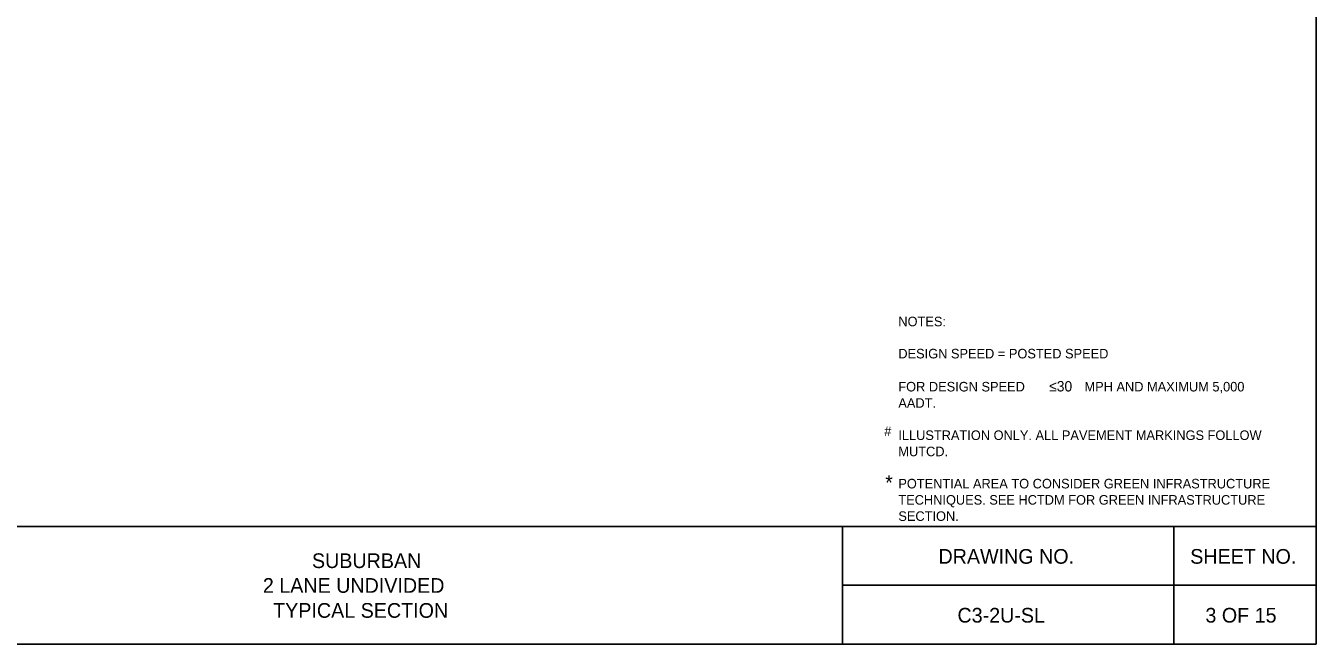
# Model space of a CAD drawing. Extents: x -227 to 279, y -162 to 180.
# Drawn here: x -8.9 to 278.7, y -161.5 to -23.6 of the extents above; entities that cross this region are included whole.
import ezdxf

# ---------------------------------------------------------------- set-up
doc = ezdxf.new("R2010")
doc.units = 0
for name, color, linetype in [('Default', 7, 'Continuous'), ('SheetBorder_dp', 7, 'Continuous'), ('SheetLines_dp', 7, 'Continuous'), ('TextMinor', 7, 'Continuous')]:
    doc.layers.add(name, color=color, linetype=linetype)

msp = doc.modelspace()

# ---------------------------------------------------------------- linework, layer by layer
at = {"layer": 'SheetBorder_dp'}
for p, q in [((278.68, 179.69), (278.68, -161.52)), ((-226.57, -135.27), (278.68, -135.27)), ((-226.57, -161.52), (278.68, -161.52))]:
    msp.add_line(p, q, dxfattribs=at)
at = {"layer": 'SheetLines_dp'}
for p, q in [((173.07, -161.52), (173.07, -135.27)), ((246.97, -161.52), (246.97, -135.27)), ((173.07, -148.39), (278.68, -148.39))]:
    msp.add_line(p, q, dxfattribs=at)

# ---------------------------------------------------------------- texts
at = {"layer": 'Default'}
for s, height, p in [('NOTES:', 2.133, (185.54, -90.62)), ('DESIGN SPEED = POSTED SPEED', 2.1325, (185.54, -97.79)), ('FOR DESIGN SPEED ', 2.1325, (185.54, -105.16)), ('≤30 ', 2.31, (219.16, -105.16)), ('MPH AND MAXIMUM 5,000 ', 2.1325, (227.03, -105.16)), ('AADT.', 2.133, (185.54, -108.8)), ('#', 2.13, (182.4, -115.1)), ('ILLUSTRATION ONLY. ALL PAVEMENT MARKINGS FOLLOW ', 2.1325, (185.54, -115.98)), ('MUTCD.', 2.133, (185.54, -119.6)), ('*', 3.28, (182.61, -127.13)), ('POTENTIAL AREA TO CONSIDER GREEN INFRASTRUCTURE ', 2.1325, (185.54, -126.78)), ('TECHNIQUES. SEE HCTDM FOR GREEN INFRASTRUCTURE', 2.1325, (185.54, -130.4)), ('SECTION.', 2.133, (185.54, -134.02))]:
    msp.add_text(s, height=height, dxfattribs=at).set_placement(p)
at = {"layer": 'TextMinor'}
for s, height, p in [('DRAWING NO.', 3.2808, (194.49, -143.58)), ('SHEET NO.', 3.281, (250.6, -143.58)), ('SUBURBAN', 3.281, (54.84, -144.54)), ('2 LANE UNDIVIDED', 3.2808, (43.9, -150.06)), ('TYPICAL SECTION', 3.2808, (46.19, -155.63)), ('C3-2U-SL', 3.281, (198.72, -156.7)), ('3 OF 15', 3.281, (253.99, -156.7))]:
    msp.add_text(s, height=height, dxfattribs=at).set_placement(p)

doc.saveas('drawing.dxf')
